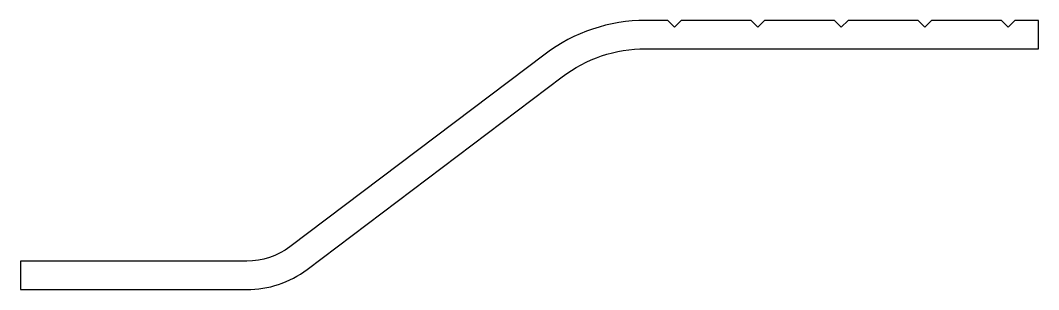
# Model space of a CAD drawing. Extents: x 711.4 to 772.4, y 563.7 to 579.8.
import ezdxf

# ---------------------------------------------------------------- set-up
doc = ezdxf.new("R2010")
doc.units = 0
doc.layers.get('0').update_dxf_attribs({"linetype": 'CONTINUOUS'})

msp = doc.modelspace()

# ---------------------------------------------------------------- linework, layer by layer
msp.add_lwpolyline([(770.57, 579.396), (770.17, 579.796), (765.97, 579.796), (765.57, 579.396), (765.17, 579.796), (760.97, 579.796), (760.57, 579.396), (760.17, 579.796), (755.97, 579.796), (755.57, 579.396), (755.17, 579.796), (750.97, 579.796), (750.57, 579.396), (750.17, 579.796), (748.846, 579.796, 0.16286), (742.828, 577.782), (727.54, 566.262, -0.16286), (724.952, 565.396), (711.39, 565.396), (711.39, 563.696), (724.952, 563.696, 0.16286), (728.563, 564.904), (743.851, 576.425, -0.16286), (748.846, 578.096), (772.39, 578.096), (772.39, 579.796), (770.97, 579.796)], format="xyb", close=True)

doc.saveas('drawing.dxf')
